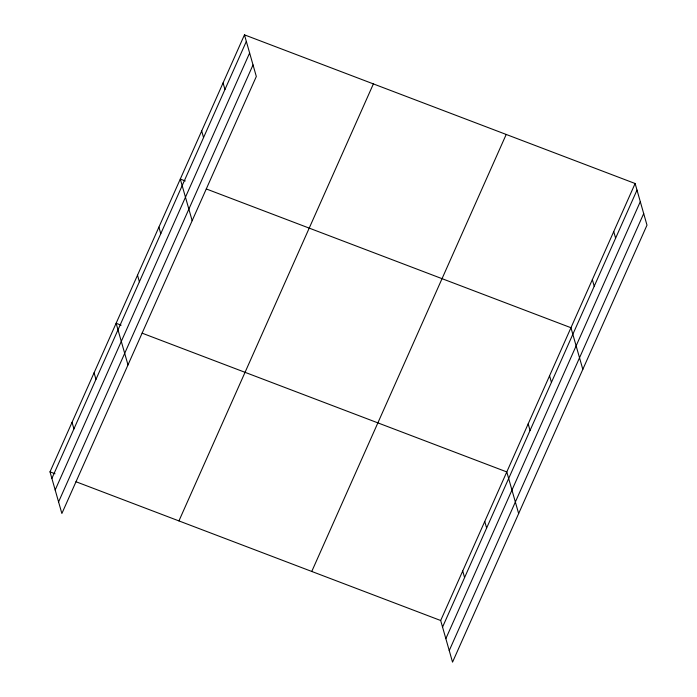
<?xml version="1.0" encoding="UTF-8"?>
<svg xmlns="http://www.w3.org/2000/svg" width="697" height="697" viewBox="0 0 697 697"><rect width="100%" height="100%" fill="white"/><g stroke="black" fill="none" stroke-linecap="round" stroke-linejoin="round"><path stroke-width="1.05" d="M244.464 34.85L256.322 76.487L61.876 513.489L50.01 471.852L244.464 34.85L635.124 183.511L646.99 225.148L452.536 662.15L440.678 620.513L635.124 183.511M51.883 478.43L246.337 41.428M55.176 490L249.631 52.998M58.574 501.918L253.028 64.917M178.929 520.912L373.383 83.91M311.759 571.453L506.205 134.451M442.551 627.091L637.006 190.089M445.845 638.661L640.299 201.66M449.243 650.58L643.697 213.578M185.289 180.959L180.296 179.059L192.154 220.696M206.277 188.948L570.956 327.721L582.823 369.358M121.121 325.177L116.129 323.269L127.987 364.914M142.11 333.157L506.789 471.93L518.646 513.567M50.01 471.852L55.011 473.751M75.99 481.74L440.678 620.513M613.735 231.578L615.608 238.156M592.345 279.645L594.219 286.223M549.567 375.788L551.44 382.365M528.178 423.863L530.051 430.441M484.755 521.461L486.628 528.038M462.712 570.982L464.585 577.56M223.075 82.917L224.948 89.495M201.686 130.992L203.559 137.57M158.907 227.135L160.78 233.713M137.518 275.202L139.391 281.78M94.086 372.799L95.959 379.377M72.052 422.33L73.926 428.908"/></g></svg>
